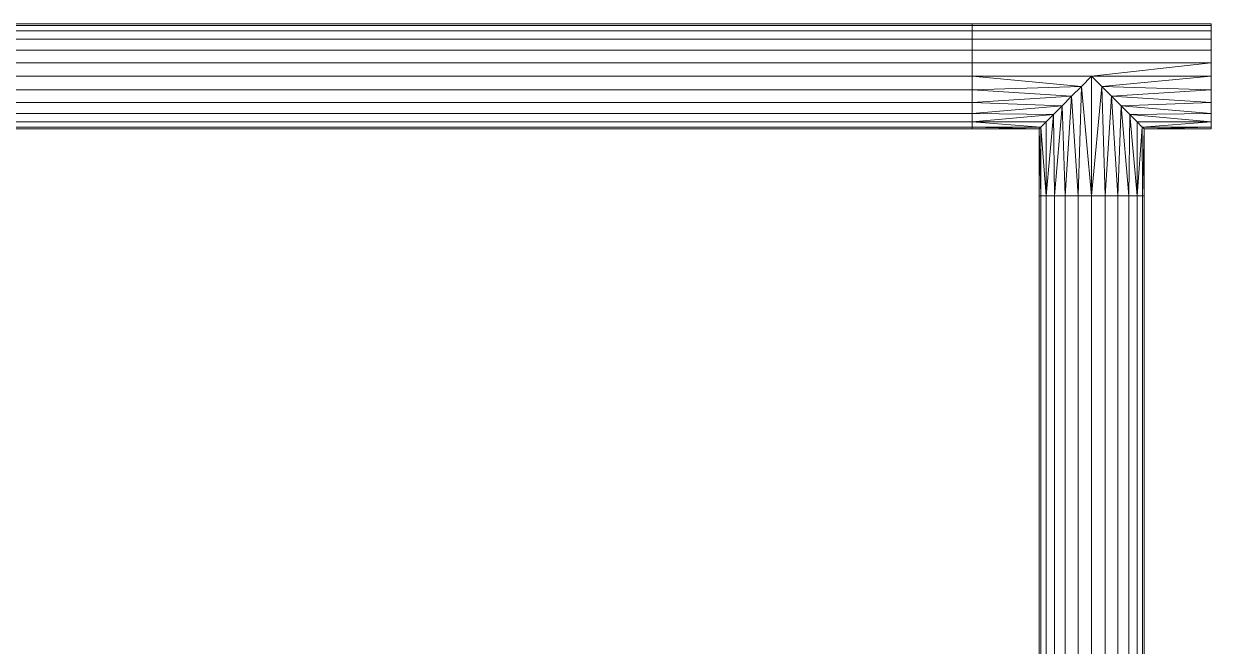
# Model space of a CAD drawing. Header units: inches. Extents: x -3325 to -59, y 5 to 733.
# Drawn here: x -673.98 to -659.13, y 378.51 to 386.29 of the extents above; entities that cross this region are included whole.
import ezdxf

# ---------------------------------------------------------------- set-up
doc = ezdxf.new("R2010")
doc.units = ezdxf.units.IN
doc.header["$MEASUREMENT"] = 0
doc.layers.add('P-PIPE', color=10, linetype='Continuous', lineweight=9)

# ---------------------------------------------------------------- blocks, each defined once
blk = doc.blocks.new('Tee - Welded - Generic - Standard-1086689-06 - Fifth Level')
at = {"layer": 'P-PIPE'}
mesh = blk.add_polyface(dxfattribs=at)
corners = [(-1.496, -0.657), (-1.496, -0.635, 0.17), (-1.496, -0.569, 0.329), (-1.496, -0.465, 0.465), (-1.496, -0.329, 0.569), (-1.496, -0.17, 0.635), (-1.496, 0, 0.657), (-1.496, 0.17, 0.635), (-1.496, 0.329, 0.569), (-1.496, 0.465, 0.465), (-1.496, 0.569, 0.329), (-1.496, 0.635, 0.17), (-1.496, 0.657), (-1.496, 0.635, -0.17), (-1.496, 0.569, -0.329), (-1.496, 0.465, -0.465), (-1.496, 0.329, -0.569), (-1.496, 0.17, -0.635), (-1.496, 0, -0.657), (-1.496, -0.17, -0.635), (-1.496, -0.329, -0.569), (-1.496, -0.465, -0.465), (-1.496, -0.569, -0.329), (-1.496, -0.635, -0.17)]
mesh.append_faces([[corners[k] for k in face] for face in [(20, 17, 18, 19)]], dxfattribs={"vtx0": -1})
mesh.append_faces([[corners[k] for k in face] for face in [(23, 17, 20), (11, 23, 8, 10)]], dxfattribs={"vtx0": -1, "vtx1": -1, "vtx2": -1})
mesh.append_faces([[corners[k] for k in face] for face in [(17, 23, 11, 14)]], dxfattribs={"vtx0": -1, "vtx1": -1, "vtx2": -1, "vtx3": -1})
mesh.append_faces([[corners[k] for k in face] for face in [(16, 17, 14, 15), (9, 10, 8)]], dxfattribs={"vtx1": -1})
mesh.append_faces([[corners[k] for k in face] for face in [(7, 8, 3, 6)]], dxfattribs={"vtx1": -1, "vtx2": -1})
mesh.append_faces([[corners[k] for k in face] for face in [(23, 0, 3, 8)]], dxfattribs={"vtx1": -1, "vtx2": -1, "vtx3": -1})
mesh.append_faces([[corners[k] for k in face] for face in [(12, 13, 14, 11)]], dxfattribs={"vtx2": -1})
mesh.append_faces([[corners[k] for k in face] for face in [(20, 21, 22, 23), (0, 1, 2, 3), (3, 4, 5, 6)]], dxfattribs={"vtx3": -1})
mesh = blk.add_polyface(dxfattribs=at)
corners = [(-1.496, 0.657), (-1.496, 0.635, 0.17), (-1.496, 0.569, 0.329), (-1.496, 0.465, 0.465), (-1.496, 0.329, 0.569), (-1.496, 0.17, 0.635), (-1.496, 0, 0.657), (-1.496, -0.17, 0.635), (-1.496, -0.329, 0.569), (-1.496, -0.465, 0.465), (-1.496, -0.569, 0.329), (-1.496, -0.635, 0.17), (-1.496, -0.657), (-0.657, -0.657), (-0.634, -0.634, 0.175), (-0.569, -0.569, 0.329), (-0.477, -0.477, 0.452), (-0.369, -0.369, 0.545), (-0.25, -0.25, 0.608), (-0.126, -0.126, 0.645), (0, 0, 0.657), (0.126, -0.126, 0.645), (0.25, -0.25, 0.608), (0.369, -0.369, 0.545), (0.477, -0.477, 0.452), (0.569, -0.569, 0.329), (0.634, -0.634, 0.175), (0.657, -0.657), (1.496, -0.657), (1.496, -0.635, 0.17), (1.496, -0.569, 0.329), (1.496, -0.465, 0.465), (1.496, -0.329, 0.569), (1.496, -0.17, 0.635), (1.496, 0, 0.657), (1.496, 0.17, 0.635), (1.496, 0.329, 0.569), (1.496, 0.465, 0.465), (1.496, 0.569, 0.329), (1.496, 0.635, 0.17), (1.496, 0.657)]
mesh.append_faces([[corners[k] for k in face] for face in [(13, 11, 12)]], dxfattribs={"vtx0": -1})
mesh.append_faces([[corners[k] for k in face] for face in [(27, 29, 26), (25, 30, 24), (11, 14, 10), (9, 17, 8), (16, 10, 15), (23, 32, 22), (21, 34, 20), (22, 33, 21), (33, 22, 32), (19, 7, 18), (7, 19, 6)]], dxfattribs={"vtx0": -1, "vtx1": -1})
mesh.append_faces([[corners[k] for k in face] for face in [(30, 25, 26), (24, 30, 31), (8, 17, 18), (21, 33, 34), (18, 7, 8), (20, 5, 6)]], dxfattribs={"vtx0": -1, "vtx2": -1})
mesh.append_faces([[corners[k] for k in face] for face in [(20, 34, 35, 5)]], dxfattribs={"vtx0": -1, "vtx2": -1, "vtx3": -1})
mesh.append_faces([[corners[k] for k in face] for face in [(28, 29, 27)]], dxfattribs={"vtx1": -1})
mesh.append_faces([[corners[k] for k in face] for face in [(29, 30, 26), (31, 32, 23), (23, 24, 31), (13, 14, 11), (14, 15, 10), (16, 17, 9), (9, 10, 16), (19, 20, 6)]], dxfattribs={"vtx1": -1, "vtx2": -1})
mesh.append_faces([[corners[k] for k in face] for face in [(38, 39, 1, 2), (36, 37, 3, 4), (37, 38, 2, 3), (35, 36, 4, 5)]], dxfattribs={"vtx1": -1, "vtx3": -1})
mesh.append_faces([[corners[k] for k in face] for face in [(39, 40, 0, 1)]], dxfattribs={"vtx3": -1})
mesh = blk.add_polyface(dxfattribs=at)
corners = [(-1.496, -0.657), (-1.496, -0.635, -0.17), (-1.496, -0.569, -0.329), (-1.496, -0.465, -0.465), (-1.496, -0.329, -0.569), (-1.496, -0.17, -0.635), (-1.496, 0, -0.657), (-1.496, 0.17, -0.635), (-1.496, 0.329, -0.569), (-1.496, 0.465, -0.465), (-1.496, 0.569, -0.329), (-1.496, 0.635, -0.17), (-1.496, 0.657), (1.496, 0.657), (1.496, 0.635, -0.17), (1.496, 0.569, -0.329), (1.496, 0.465, -0.465), (1.496, 0.329, -0.569), (1.496, 0.17, -0.635), (1.496, 0, -0.657), (1.496, -0.17, -0.635), (1.496, -0.329, -0.569), (1.496, -0.465, -0.465), (1.496, -0.569, -0.329), (1.496, -0.635, -0.17), (1.496, -0.657), (0.657, -0.657), (0.634, -0.634, -0.175), (0.569, -0.569, -0.329), (0.477, -0.477, -0.452), (0.369, -0.369, -0.545), (0.25, -0.25, -0.608), (0.126, -0.126, -0.645), (0, 0, -0.657), (-0.126, -0.126, -0.645), (-0.25, -0.25, -0.608), (-0.369, -0.369, -0.545), (-0.477, -0.477, -0.452), (-0.569, -0.569, -0.329), (-0.634, -0.634, -0.175), (-0.657, -0.657)]
mesh.append_faces([[corners[k] for k in face] for face in [(1, 40, 0)]], dxfattribs={"vtx0": -1})
mesh.append_faces([[corners[k] for k in face] for face in [(33, 19, 32), (6, 34, 5), (32, 20, 31), (24, 27, 23), (27, 24, 26), (36, 4, 35), (3, 37, 2), (38, 2, 37), (21, 31, 20)]], dxfattribs={"vtx0": -1, "vtx1": -1})
mesh.append_faces([[corners[k] for k in face] for face in [(35, 4, 5), (6, 33, 34), (23, 28, 29), (29, 22, 23), (21, 30, 31), (23, 27, 28), (36, 3, 4), (3, 36, 37), (39, 1, 2)]], dxfattribs={"vtx0": -1, "vtx2": -1})
mesh.append_faces([[corners[k] for k in face] for face in [(13, 14, 11, 12)]], dxfattribs={"vtx1": -1})
mesh.append_faces([[corners[k] for k in face] for face in [(19, 20, 32), (34, 35, 5), (6, 7, 33), (21, 22, 30), (29, 30, 22), (39, 40, 1), (38, 39, 2)]], dxfattribs={"vtx1": -1, "vtx2": -1})
mesh.append_faces([[corners[k] for k in face] for face in [(18, 19, 33, 7)]], dxfattribs={"vtx1": -1, "vtx2": -1, "vtx3": -1})
mesh.append_faces([[corners[k] for k in face] for face in [(15, 16, 9, 10), (14, 15, 10, 11), (16, 17, 8, 9), (17, 18, 7, 8)]], dxfattribs={"vtx1": -1, "vtx3": -1})
mesh.append_faces([[corners[k] for k in face] for face in [(24, 25, 26)]], dxfattribs={"vtx2": -1})
mesh = blk.add_polyface(dxfattribs=at)
corners = [(1.496, -0.657), (1.496, -0.635, -0.17), (1.496, -0.569, -0.329), (1.496, -0.465, -0.465), (1.496, -0.329, -0.569), (1.496, -0.17, -0.635), (1.496, 0, -0.657), (1.496, 0.17, -0.635), (1.496, 0.329, -0.569), (1.496, 0.465, -0.465), (1.496, 0.569, -0.329), (1.496, 0.635, -0.17), (1.496, 0.657), (1.496, 0.635, 0.17), (1.496, 0.569, 0.329), (1.496, 0.465, 0.465), (1.496, 0.329, 0.569), (1.496, 0.17, 0.635), (1.496, 0, 0.657), (1.496, -0.17, 0.635), (1.496, -0.329, 0.569), (1.496, -0.465, 0.465), (1.496, -0.569, 0.329), (1.496, -0.635, 0.17)]
mesh.append_faces([[corners[k] for k in face] for face in [(7, 5, 6), (10, 8, 9), (4, 2, 3), (16, 14, 15), (23, 21, 22)]], dxfattribs={"vtx0": -1})
mesh.append_faces([[corners[k] for k in face] for face in [(1, 5, 0)]], dxfattribs={"vtx0": -1, "vtx1": -1})
mesh.append_faces([[corners[k] for k in face] for face in [(5, 10, 11, 0), (23, 12, 13, 21)]], dxfattribs={"vtx0": -1, "vtx2": -1, "vtx3": -1})
mesh.append_faces([[corners[k] for k in face] for face in [(21, 16, 17, 18)]], dxfattribs={"vtx0": -1, "vtx3": -1})
mesh.append_faces([[corners[k] for k in face] for face in [(7, 8, 10, 5), (13, 14, 16, 21)]], dxfattribs={"vtx1": -1, "vtx2": -1, "vtx3": -1})
mesh.append_faces([[corners[k] for k in face] for face in [(4, 5, 1, 2), (23, 0, 11, 12)]], dxfattribs={"vtx1": -1, "vtx3": -1})
mesh.append_faces([[corners[k] for k in face] for face in [(19, 20, 21, 18)]], dxfattribs={"vtx2": -1})
mesh = blk.add_polyface(dxfattribs=at)
corners = [(-0.657, -1.496), (-0.635, -1.496, 0.17), (-0.569, -1.496, 0.329), (-0.465, -1.496, 0.465), (-0.329, -1.496, 0.569), (-0.17, -1.496, 0.635), (0, -1.496, 0.657), (0.17, -1.496, 0.635), (0.329, -1.496, 0.569), (0.465, -1.496, 0.465), (0.569, -1.496, 0.329), (0.635, -1.496, 0.17), (0.657, -1.496), (0.657, -0.657), (0.634, -0.634, 0.175), (0.569, -0.569, 0.329), (0.477, -0.477, 0.452), (0.369, -0.369, 0.545), (0.25, -0.25, 0.608), (0.126, -0.126, 0.645), (0, 0, 0.657), (-0.126, -0.126, 0.645), (-0.25, -0.25, 0.608), (-0.369, -0.369, 0.545), (-0.477, -0.477, 0.452), (-0.569, -0.569, 0.329), (-0.634, -0.634, 0.175), (-0.657, -0.657)]
mesh.append_faces([[corners[k] for k in face] for face in [(13, 11, 12)]], dxfattribs={"vtx0": -1})
mesh.append_faces([[corners[k] for k in face] for face in [(22, 5, 21), (24, 3, 23), (8, 18, 7), (17, 9, 16)]], dxfattribs={"vtx0": -1, "vtx1": -1})
mesh.append_faces([[corners[k] for k in face] for face in [(24, 2, 3), (26, 1, 2), (22, 4, 5), (6, 20, 21), (21, 5, 6), (19, 6, 7), (16, 9, 10), (17, 8, 9), (6, 19, 20)]], dxfattribs={"vtx0": -1, "vtx2": -1})
mesh.append_faces([[corners[k] for k in face] for face in [(26, 27, 1), (3, 4, 23), (25, 26, 2), (24, 25, 2), (22, 23, 4), (10, 11, 14), (18, 19, 7), (17, 18, 8), (13, 14, 11), (15, 16, 10), (14, 15, 10)]], dxfattribs={"vtx1": -1, "vtx2": -1})
mesh.append_faces([[corners[k] for k in face] for face in [(27, 0, 1)]], dxfattribs={"vtx2": -1})
mesh = blk.add_polyface(dxfattribs=at)
corners = [(0.657, -1.496), (0.635, -1.496, -0.17), (0.569, -1.496, -0.329), (0.465, -1.496, -0.465), (0.329, -1.496, -0.569), (0.17, -1.496, -0.635), (0, -1.496, -0.657), (-0.17, -1.496, -0.635), (-0.329, -1.496, -0.569), (-0.465, -1.496, -0.465), (-0.569, -1.496, -0.329), (-0.635, -1.496, -0.17), (-0.657, -1.496), (-0.657, -0.657), (-0.634, -0.634, -0.175), (-0.569, -0.569, -0.329), (-0.477, -0.477, -0.452), (-0.369, -0.369, -0.545), (-0.25, -0.25, -0.608), (-0.126, -0.126, -0.645), (0, 0, -0.657), (0.126, -0.126, -0.645), (0.25, -0.25, -0.608), (0.369, -0.369, -0.545), (0.477, -0.477, -0.452), (0.569, -0.569, -0.329), (0.634, -0.634, -0.175), (0.657, -0.657)]
mesh.append_faces([[corners[k] for k in face] for face in [(13, 11, 12)]], dxfattribs={"vtx0": -1})
mesh.append_faces([[corners[k] for k in face] for face in [(22, 5, 21), (24, 3, 23), (8, 18, 7), (17, 9, 16)]], dxfattribs={"vtx0": -1, "vtx1": -1})
mesh.append_faces([[corners[k] for k in face] for face in [(24, 2, 3), (26, 1, 2), (22, 4, 5), (6, 20, 21), (21, 5, 6), (19, 6, 7), (16, 9, 10), (17, 8, 9), (6, 19, 20)]], dxfattribs={"vtx0": -1, "vtx2": -1})
mesh.append_faces([[corners[k] for k in face] for face in [(0, 1, 27)]], dxfattribs={"vtx1": -1})
mesh.append_faces([[corners[k] for k in face] for face in [(26, 27, 1), (3, 4, 23), (25, 26, 2), (24, 25, 2), (22, 23, 4), (10, 11, 14), (18, 19, 7), (17, 18, 8), (13, 14, 11), (15, 16, 10), (14, 15, 10)]], dxfattribs={"vtx1": -1, "vtx2": -1})
mesh = blk.add_polyface(dxfattribs=at)
corners = [(-0.657, -1.496), (-0.635, -1.496, -0.17), (-0.569, -1.496, -0.329), (-0.465, -1.496, -0.465), (-0.329, -1.496, -0.569), (-0.17, -1.496, -0.635), (0, -1.496, -0.657), (0.17, -1.496, -0.635), (0.329, -1.496, -0.569), (0.465, -1.496, -0.465), (0.569, -1.496, -0.329), (0.635, -1.496, -0.17), (0.657, -1.496), (0.635, -1.496, 0.17), (0.569, -1.496, 0.329), (0.465, -1.496, 0.465), (0.329, -1.496, 0.569), (0.17, -1.496, 0.635), (0, -1.496, 0.657), (-0.17, -1.496, 0.635), (-0.329, -1.496, 0.569), (-0.465, -1.496, 0.465), (-0.569, -1.496, 0.329), (-0.635, -1.496, 0.17)]
mesh.append_faces([[corners[k] for k in face] for face in [(16, 14, 15), (13, 11, 12)]], dxfattribs={"vtx0": -1})
mesh.append_faces([[corners[k] for k in face] for face in [(0, 3, 11, 13)]], dxfattribs={"vtx0": -1, "vtx1": -1, "vtx2": -1, "vtx3": -1})
mesh.append_faces([[corners[k] for k in face] for face in [(16, 0, 13, 14), (21, 0, 16, 17)]], dxfattribs={"vtx0": -1, "vtx1": -1, "vtx3": -1})
mesh.append_faces([[corners[k] for k in face] for face in [(5, 8, 9, 11)]], dxfattribs={"vtx0": -1, "vtx2": -1, "vtx3": -1})
mesh.append_faces([[corners[k] for k in face] for face in [(17, 18, 21)]], dxfattribs={"vtx1": -1, "vtx2": -1})
mesh.append_faces([[corners[k] for k in face] for face in [(6, 7, 8, 5), (9, 10, 11), (22, 23, 0, 21), (19, 20, 21, 18)]], dxfattribs={"vtx2": -1})
mesh.append_faces([[corners[k] for k in face] for face in [(3, 4, 5, 11)]], dxfattribs={"vtx2": -1, "vtx3": -1})
mesh.append_faces([[corners[k] for k in face] for face in [(0, 1, 2, 3)]], dxfattribs={"vtx3": -1})

msp = doc.modelspace()

# ---------------------------------------------------------------- linework, layer by layer
at = {"layer": 'P-PIPE', "color": 1}
for p, q in [((-715.295, 385.635, 1084), (-662.121, 385.635, 1084)), ((-715.295, 385.635, 1084), (-662.121, 385.635, 1084)), ((-659.129, 385.635, 1084), (-662.121, 385.635, 1084)), ((-660.625, 384.139, 1084), (-660.625, 385.635, 1084)), ((-660.625, 373.965, 1084), (-660.625, 384.139, 1084)), ((-660.625, 373.965, 1084), (-660.625, 384.139, 1084))]:
    msp.add_line(p, q, dxfattribs=at)

# ---------------------------------------------------------------- block references
at = {"layer": 'P-PIPE', "color": 1, "extrusion": (0, 0, -1)}
msp.add_blockref('Tee - Welded - Generic - Standard-1086689-06 - Fifth Level', (660.625, 385.635, -1084), dxfattribs=at)

# ---------------------------------------------------------------- meshes
at = {"layer": 'P-PIPE', "color": 1}
mesh = msp.add_polyface(dxfattribs=at)
corners = [(-715.295, 386.293, 1084), (-715.295, 386.27, 1084.17), (-715.295, 386.204, 1084.329), (-715.295, 386.1, 1084.465), (-715.295, 385.964, 1084.569), (-715.295, 385.805, 1084.635), (-715.295, 385.635, 1084.657), (-662.121, 385.635, 1084.657), (-662.121, 385.805, 1084.635), (-662.121, 385.964, 1084.569), (-662.121, 386.1, 1084.465), (-662.121, 386.204, 1084.329), (-662.121, 386.27, 1084.17), (-662.121, 386.293, 1084)]
mesh.append_faces([[corners[k] for k in face] for face in [(7, 8, 5, 6)]], dxfattribs={"vtx1": -1, "color": 1})
mesh.append_faces([[corners[k] for k in face] for face in [(8, 9, 4, 5), (3, 4, 9, 10), (11, 12, 1, 2), (2, 3, 10, 11)]], dxfattribs={"vtx1": -1, "vtx3": -1, "color": 1})
mesh.append_faces([[corners[k] for k in face] for face in [(12, 13, 0, 1)]], dxfattribs={"vtx3": -1, "color": 1})
mesh = msp.add_polyface(dxfattribs=at)
corners = [(-715.295, 385.635, 1083.342), (-715.295, 385.805, 1083.365), (-715.295, 385.964, 1083.431), (-715.295, 386.1, 1083.535), (-715.295, 386.204, 1083.671), (-715.295, 386.27, 1083.83), (-715.295, 386.293, 1084), (-662.121, 386.293, 1084), (-662.121, 386.27, 1083.83), (-662.121, 386.204, 1083.671), (-662.121, 386.1, 1083.535), (-662.121, 385.964, 1083.431), (-662.121, 385.805, 1083.365), (-662.121, 385.635, 1083.342)]
mesh.append_faces([[corners[k] for k in face] for face in [(7, 8, 5, 6)]], dxfattribs={"vtx1": -1, "color": 1})
mesh.append_faces([[corners[k] for k in face] for face in [(8, 9, 4, 5), (3, 4, 9, 10), (11, 12, 1, 2), (2, 3, 10, 11)]], dxfattribs={"vtx1": -1, "vtx3": -1, "color": 1})
mesh.append_faces([[corners[k] for k in face] for face in [(12, 13, 0, 1)]], dxfattribs={"vtx3": -1, "color": 1})
mesh = msp.add_polyface(dxfattribs=at)
corners = [(-662.121, 384.978, 1084), (-662.121, 385, 1083.83), (-662.121, 385.066, 1083.671), (-662.121, 385.17, 1083.535), (-662.121, 385.306, 1083.431), (-662.121, 385.465, 1083.365), (-662.121, 385.635, 1083.342), (-662.121, 385.805, 1083.365), (-662.121, 385.964, 1083.431), (-662.121, 386.1, 1083.535), (-662.121, 386.204, 1083.671), (-662.121, 386.27, 1083.83), (-662.121, 386.293, 1084), (-662.121, 386.27, 1084.17), (-662.121, 386.204, 1084.329), (-662.121, 386.1, 1084.465), (-662.121, 385.964, 1084.569), (-662.121, 385.805, 1084.635), (-662.121, 385.635, 1084.657), (-662.121, 385.465, 1084.635), (-662.121, 385.306, 1084.569), (-662.121, 385.17, 1084.465), (-662.121, 385.066, 1084.329), (-662.121, 385, 1084.17)]
mesh.append_faces([[corners[k] for k in face] for face in [(23, 21, 22)]], dxfattribs={"vtx0": -1, "color": 1})
mesh.append_faces([[corners[k] for k in face] for face in [(5, 9, 3, 4), (11, 13, 9, 10)]], dxfattribs={"vtx0": -1, "vtx1": -1, "color": 1})
mesh.append_faces([[corners[k] for k in face] for face in [(13, 16, 21)]], dxfattribs={"vtx0": -1, "vtx1": -1, "vtx2": -1, "color": 1})
mesh.append_faces([[corners[k] for k in face] for face in [(21, 3, 9, 13)]], dxfattribs={"vtx0": -1, "vtx1": -1, "vtx2": -1, "vtx3": -1, "color": 1})
mesh.append_faces([[corners[k] for k in face] for face in [(12, 13, 11)]], dxfattribs={"vtx1": -1, "color": 1})
mesh.append_faces([[corners[k] for k in face] for face in [(7, 8, 9), (17, 18, 19, 16), (14, 15, 16, 13)]], dxfattribs={"vtx2": -1, "color": 1})
mesh.append_faces([[corners[k] for k in face] for face in [(1, 2, 3, 21), (23, 0, 1, 21), (19, 20, 21, 16), (5, 6, 7, 9)]], dxfattribs={"vtx2": -1, "vtx3": -1, "color": 1})
mesh = msp.add_polyface(dxfattribs=at)
corners = [(-715.295, 385.635, 1084.657), (-715.295, 385.465, 1084.635), (-715.295, 385.306, 1084.569), (-715.295, 385.17, 1084.465), (-715.295, 385.066, 1084.329), (-715.295, 385, 1084.17), (-715.295, 384.978, 1084), (-662.121, 384.978, 1084), (-662.121, 385, 1084.17), (-662.121, 385.066, 1084.329), (-662.121, 385.17, 1084.465), (-662.121, 385.306, 1084.569), (-662.121, 385.465, 1084.635), (-662.121, 385.635, 1084.657)]
mesh.append_faces([[corners[k] for k in face] for face in [(8, 9, 4, 5), (3, 4, 9, 10), (11, 12, 1, 2), (2, 3, 10, 11)]], dxfattribs={"vtx1": -1, "vtx3": -1, "color": 1})
mesh.append_faces([[corners[k] for k in face] for face in [(6, 7, 8, 5)]], dxfattribs={"vtx2": -1, "color": 1})
mesh.append_faces([[corners[k] for k in face] for face in [(12, 13, 0, 1)]], dxfattribs={"vtx3": -1, "color": 1})
mesh = msp.add_polyface(dxfattribs=at)
corners = [(-715.295, 384.978, 1084), (-715.295, 385, 1083.83), (-715.295, 385.066, 1083.671), (-715.295, 385.17, 1083.535), (-715.295, 385.306, 1083.431), (-715.295, 385.465, 1083.365), (-715.295, 385.635, 1083.342), (-662.121, 385.635, 1083.342), (-662.121, 385.465, 1083.365), (-662.121, 385.306, 1083.431), (-662.121, 385.17, 1083.535), (-662.121, 385.066, 1083.671), (-662.121, 385, 1083.83), (-662.121, 384.978, 1084)]
mesh.append_faces([[corners[k] for k in face] for face in [(7, 8, 5, 6)]], dxfattribs={"vtx1": -1, "color": 1})
mesh.append_faces([[corners[k] for k in face] for face in [(8, 9, 4, 5), (3, 4, 9, 10), (11, 12, 1, 2), (2, 3, 10, 11)]], dxfattribs={"vtx1": -1, "vtx3": -1, "color": 1})
mesh.append_faces([[corners[k] for k in face] for face in [(12, 13, 0, 1)]], dxfattribs={"vtx3": -1, "color": 1})
mesh = msp.add_polyface(dxfattribs=at)
corners = [(-659.967, 384.139, 1084), (-659.99, 384.139, 1083.83), (-660.056, 384.139, 1083.671), (-660.16, 384.139, 1083.535), (-660.296, 384.139, 1083.431), (-660.455, 384.139, 1083.365), (-660.625, 384.139, 1083.342), (-660.795, 384.139, 1083.365), (-660.954, 384.139, 1083.431), (-661.09, 384.139, 1083.535), (-661.194, 384.139, 1083.671), (-661.26, 384.139, 1083.83), (-661.283, 384.139, 1084), (-661.26, 384.139, 1084.17), (-661.194, 384.139, 1084.329), (-661.09, 384.139, 1084.465), (-660.954, 384.139, 1084.569), (-660.795, 384.139, 1084.635), (-660.625, 384.139, 1084.657), (-660.455, 384.139, 1084.635), (-660.296, 384.139, 1084.569), (-660.16, 384.139, 1084.465), (-660.056, 384.139, 1084.329), (-659.99, 384.139, 1084.17)]
mesh.append_faces([[corners[k] for k in face] for face in [(5, 3, 4), (3, 1, 2), (16, 13, 14, 15), (19, 16, 17, 18), (23, 21, 22), (21, 19, 20)]], dxfattribs={"vtx0": -1, "color": 1})
mesh.append_faces([[corners[k] for k in face] for face in [(9, 13, 21)]], dxfattribs={"vtx0": -1, "vtx1": -1, "vtx2": -1, "color": 1})
mesh.append_faces([[corners[k] for k in face] for face in [(3, 9, 21, 1), (21, 13, 16, 19)]], dxfattribs={"vtx0": -1, "vtx1": -1, "vtx2": -1, "vtx3": -1, "color": 1})
mesh.append_faces([[corners[k] for k in face] for face in [(11, 12, 13)]], dxfattribs={"vtx2": -1, "color": 1})
mesh.append_faces([[corners[k] for k in face] for face in [(7, 8, 9, 3), (9, 10, 11, 13), (5, 6, 7, 3), (23, 0, 1, 21)]], dxfattribs={"vtx2": -1, "vtx3": -1, "color": 1})
mesh = msp.add_polyface(dxfattribs=at)
corners = [(-661.283, 373.965, 1084), (-661.26, 373.965, 1084.17), (-661.194, 373.965, 1084.329), (-661.09, 373.965, 1084.465), (-660.954, 373.965, 1084.569), (-660.795, 373.965, 1084.635), (-660.625, 373.965, 1084.657), (-660.625, 384.139, 1084.657), (-660.795, 384.139, 1084.635), (-660.954, 384.139, 1084.569), (-661.09, 384.139, 1084.465), (-661.194, 384.139, 1084.329), (-661.26, 384.139, 1084.17), (-661.283, 384.139, 1084)]
mesh.append_faces([[corners[k] for k in face] for face in [(7, 8, 5, 6)]], dxfattribs={"vtx1": -1, "color": 1})
mesh.append_faces([[corners[k] for k in face] for face in [(8, 9, 4, 5), (3, 4, 9, 10), (11, 12, 1, 2), (2, 3, 10, 11)]], dxfattribs={"vtx1": -1, "vtx3": -1, "color": 1})
mesh.append_faces([[corners[k] for k in face] for face in [(12, 13, 0, 1)]], dxfattribs={"vtx3": -1, "color": 1})
mesh = msp.add_polyface(dxfattribs=at)
corners = [(-660.625, 373.965, 1083.342), (-660.795, 373.965, 1083.365), (-660.954, 373.965, 1083.431), (-661.09, 373.965, 1083.535), (-661.194, 373.965, 1083.671), (-661.26, 373.965, 1083.83), (-661.283, 373.965, 1084), (-661.283, 384.139, 1084), (-661.26, 384.139, 1083.83), (-661.194, 384.139, 1083.671), (-661.09, 384.139, 1083.535), (-660.954, 384.139, 1083.431), (-660.795, 384.139, 1083.365), (-660.625, 384.139, 1083.342)]
mesh.append_faces([[corners[k] for k in face] for face in [(7, 8, 5, 6)]], dxfattribs={"vtx1": -1, "color": 1})
mesh.append_faces([[corners[k] for k in face] for face in [(8, 9, 4, 5), (3, 4, 9, 10), (11, 12, 1, 2), (2, 3, 10, 11)]], dxfattribs={"vtx1": -1, "vtx3": -1, "color": 1})
mesh.append_faces([[corners[k] for k in face] for face in [(12, 13, 0, 1)]], dxfattribs={"vtx3": -1, "color": 1})
mesh = msp.add_polyface(dxfattribs=at)
corners = [(-660.625, 373.965, 1084.657), (-660.455, 373.965, 1084.635), (-660.296, 373.965, 1084.569), (-660.16, 373.965, 1084.465), (-660.056, 373.965, 1084.329), (-659.99, 373.965, 1084.17), (-659.967, 373.965, 1084), (-659.967, 384.139, 1084), (-659.99, 384.139, 1084.17), (-660.056, 384.139, 1084.329), (-660.16, 384.139, 1084.465), (-660.296, 384.139, 1084.569), (-660.455, 384.139, 1084.635), (-660.625, 384.139, 1084.657)]
mesh.append_faces([[corners[k] for k in face] for face in [(8, 9, 4, 5), (3, 4, 9, 10), (11, 12, 1, 2), (2, 3, 10, 11)]], dxfattribs={"vtx1": -1, "vtx3": -1, "color": 1})
mesh.append_faces([[corners[k] for k in face] for face in [(6, 7, 8, 5)]], dxfattribs={"vtx2": -1, "color": 1})
mesh.append_faces([[corners[k] for k in face] for face in [(12, 13, 0, 1)]], dxfattribs={"vtx3": -1, "color": 1})
mesh = msp.add_polyface(dxfattribs=at)
corners = [(-659.967, 373.965, 1084), (-659.99, 373.965, 1083.83), (-660.056, 373.965, 1083.671), (-660.16, 373.965, 1083.535), (-660.296, 373.965, 1083.431), (-660.455, 373.965, 1083.365), (-660.625, 373.965, 1083.342), (-660.625, 384.139, 1083.342), (-660.455, 384.139, 1083.365), (-660.296, 384.139, 1083.431), (-660.16, 384.139, 1083.535), (-660.056, 384.139, 1083.671), (-659.99, 384.139, 1083.83), (-659.967, 384.139, 1084)]
mesh.append_faces([[corners[k] for k in face] for face in [(7, 8, 5, 6)]], dxfattribs={"vtx1": -1, "color": 1})
mesh.append_faces([[corners[k] for k in face] for face in [(8, 9, 4, 5), (3, 4, 9, 10), (11, 12, 1, 2), (2, 3, 10, 11)]], dxfattribs={"vtx1": -1, "vtx3": -1, "color": 1})
mesh.append_faces([[corners[k] for k in face] for face in [(12, 13, 0, 1)]], dxfattribs={"vtx3": -1, "color": 1})

doc.saveas('drawing.dxf')
